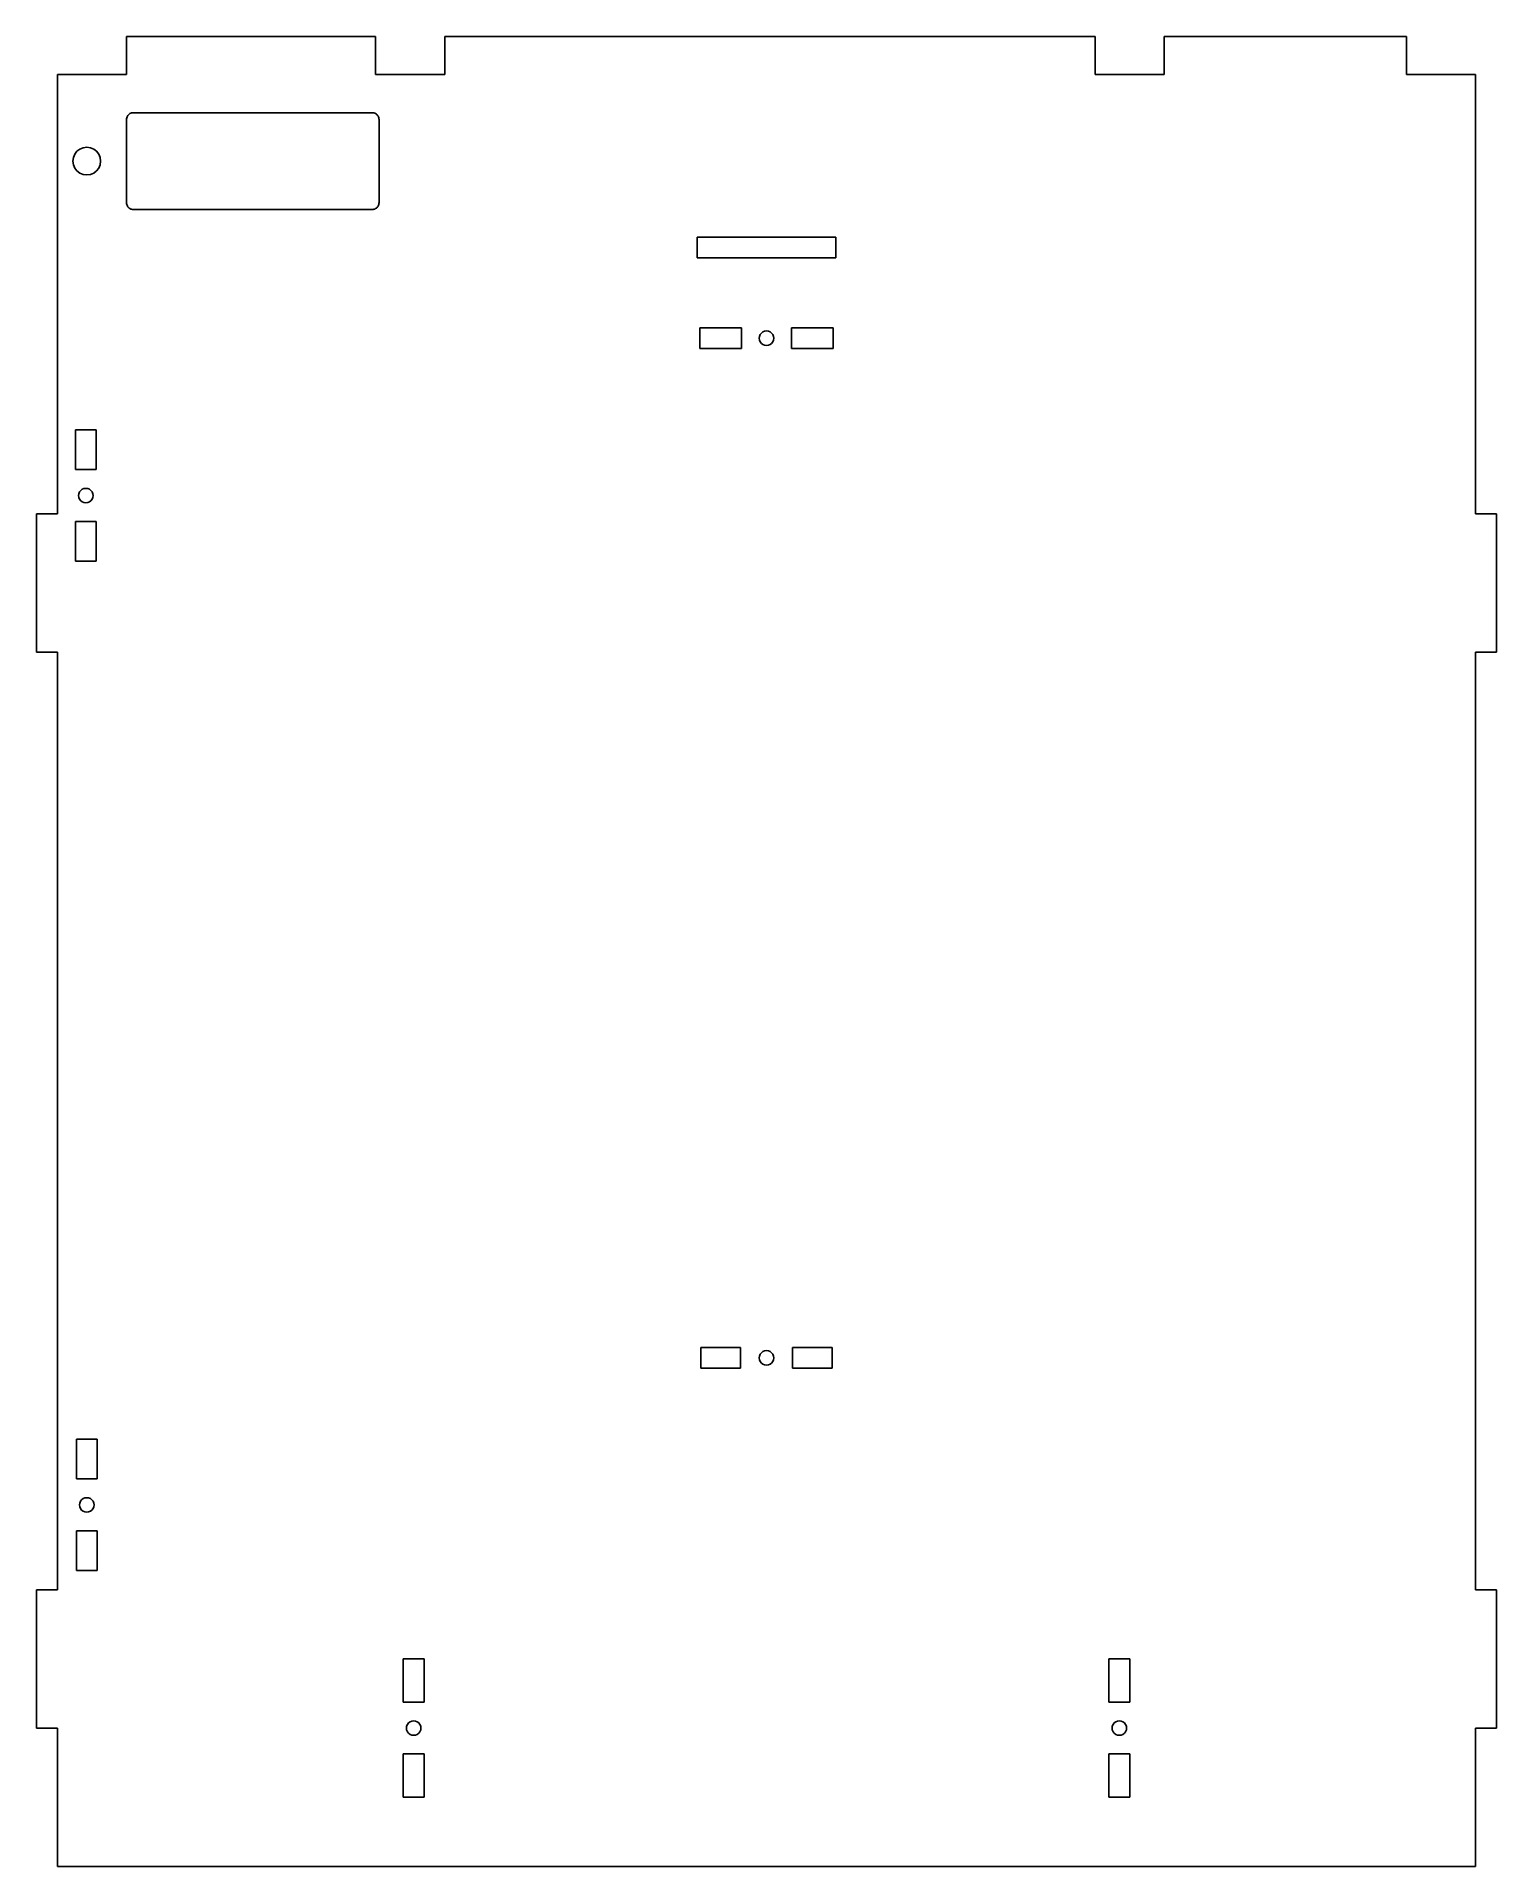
# Model space of a CAD drawing. Header units: metres. Extents: x 3215 to 3637, y -1633 to -1104.
import ezdxf

# ---------------------------------------------------------------- set-up
doc = ezdxf.new("R2010")
doc.units = ezdxf.units.M

msp = doc.modelspace()

# ---------------------------------------------------------------- linework, layer by layer
for p, q in [((3313.29, -1104.01, 6), (3241.29, -1104.01, 6)), ((3241.29, -1115.01, 6), (3241.29, -1104.01, 6)), ((3313.29, -1115.01, 6), (3313.29, -1104.01, 6)), ((3521.29, -1104.01, 6), (3333.29, -1104.01, 6)), ((3333.29, -1104.01, 6), (3333.29, -1115.01, 6)), ((3521.29, -1115.01, 6), (3521.29, -1104.01, 6)), ((3541.29, -1104.01, 6), (3611.29, -1104.01, 6)), ((3541.29, -1115.01, 6), (3541.29, -1104.01, 6)), ((3611.29, -1115.01, 6), (3611.29, -1104.01, 6)), ((3221.29, -1115.01, 6), (3241.29, -1115.01, 6)), ((3221.29, -1242.01, 6), (3221.29, -1115.01, 6)), ((3333.29, -1115.01, 6), (3313.29, -1115.01, 6)), ((3541.29, -1115.01, 6), (3521.29, -1115.01, 6)), ((3631.29, -1115.01, 6), (3611.29, -1115.01, 6)), ((3631.29, -1115.01, 6), (3631.29, -1242.01, 6)), ((3241.88, -1126.6, 6), (3241.7, -1126.79, 6)), ((3242.07, -1126.42, 6), (3241.88, -1126.6, 6)), ((3242.29, -1126.28, 6), (3242.07, -1126.42, 6)), ((3242.53, -1126.16, 6), (3242.29, -1126.28, 6)), ((3242.77, -1126.08, 6), (3242.53, -1126.16, 6)), ((3243.03, -1126.03, 6), (3242.77, -1126.08, 6)), ((3243.29, -1126.01, 6), (3243.03, -1126.03, 6)), ((3312.29, -1126.01, 6), (3243.29, -1126.01, 6)), ((3312.55, -1126.03, 6), (3312.29, -1126.01, 6)), ((3312.55, -1126.03, 6), (3312.81, -1126.08, 6)), ((3312.81, -1126.08, 6), (3313.06, -1126.16, 6)), ((3313.06, -1126.16, 6), (3313.29, -1126.28, 6)), ((3313.29, -1126.28, 6), (3313.51, -1126.42, 6)), ((3313.51, -1126.42, 6), (3313.7, -1126.6, 6)), ((3313.7, -1126.6, 6), (3313.88, -1126.79, 6)), ((3241.31, -1127.75, 6), (3241.29, -1128.01, 6)), ((3241.29, -1128.01, 6), (3241.29, -1152.01, 6)), ((3241.36, -1127.49, 6), (3241.31, -1127.75, 6)), ((3241.44, -1127.25, 6), (3241.36, -1127.49, 6)), ((3241.56, -1127.01, 6), (3241.44, -1127.25, 6)), ((3241.7, -1126.79, 6), (3241.56, -1127.01, 6)), ((3313.88, -1126.79, 6), (3314.02, -1127.01, 6)), ((3314.02, -1127.01, 6), (3314.14, -1127.25, 6)), ((3314.14, -1127.25, 6), (3314.22, -1127.49, 6)), ((3314.22, -1127.49, 6), (3314.27, -1127.75, 6)), ((3314.29, -1128.01, 6), (3314.27, -1127.75, 6)), ((3314.29, -1152.01, 6), (3314.29, -1128.01, 6)), ((3226.33, -1138.01, 6), (3226.96, -1137.18, 6)), ((3226.96, -1137.18, 6), (3227.79, -1136.55, 6)), ((3227.79, -1136.55, 6), (3228.76, -1136.15, 6)), ((3228.76, -1136.15, 6), (3229.79, -1136.01, 6)), ((3229.79, -1136.01, 6), (3230.83, -1136.15, 6)), ((3230.83, -1136.15, 6), (3231.79, -1136.55, 6)), ((3231.79, -1136.55, 6), (3232.62, -1137.18, 6)), ((3232.62, -1137.18, 6), (3233.25, -1138.01, 6)), ((3225.79, -1140.01, 6), (3225.93, -1138.98, 6)), ((3225.93, -1141.05, 6), (3225.79, -1140.01, 6)), ((3225.93, -1138.98, 6), (3226.33, -1138.01, 6)), ((3226.33, -1142.01, 6), (3225.93, -1141.05, 6)), ((3226.96, -1142.84, 6), (3226.33, -1142.01, 6)), ((3233.25, -1142.01, 6), (3232.62, -1142.84, 6)), ((3233.25, -1138.01, 6), (3233.65, -1138.98, 6)), ((3233.65, -1141.05, 6), (3233.25, -1142.01, 6)), ((3233.65, -1138.98, 6), (3233.79, -1140.01, 6)), ((3233.79, -1140.01, 6), (3233.65, -1141.05, 6)), ((3227.79, -1143.48, 6), (3226.96, -1142.84, 6)), ((3228.76, -1143.88, 6), (3227.79, -1143.48, 6)), ((3229.79, -1144.01, 6), (3228.76, -1143.88, 6)), ((3230.83, -1143.88, 6), (3229.79, -1144.01, 6)), ((3231.79, -1143.48, 6), (3230.83, -1143.88, 6)), ((3232.62, -1142.84, 6), (3231.79, -1143.48, 6)), ((3241.29, -1152.01, 6), (3241.31, -1152.27, 6)), ((3241.36, -1152.53, 6), (3241.31, -1152.27, 6)), ((3241.44, -1152.78, 6), (3241.36, -1152.53, 6)), ((3241.56, -1153.01, 6), (3241.44, -1152.78, 6)), ((3241.7, -1153.23, 6), (3241.56, -1153.01, 6)), ((3314.02, -1153.01, 6), (3313.88, -1153.23, 6)), ((3314.14, -1152.78, 6), (3314.02, -1153.01, 6)), ((3314.22, -1152.53, 6), (3314.14, -1152.78, 6)), ((3314.27, -1152.27, 6), (3314.22, -1152.53, 6)), ((3314.27, -1152.27, 6), (3314.29, -1152.01, 6)), ((3241.88, -1153.43, 6), (3241.7, -1153.23, 6)), ((3242.07, -1153.6, 6), (3241.88, -1153.43, 6)), ((3242.29, -1153.74, 6), (3242.07, -1153.6, 6)), ((3242.53, -1153.86, 6), (3242.29, -1153.74, 6)), ((3242.77, -1153.94, 6), (3242.53, -1153.86, 6)), ((3243.03, -1153.99, 6), (3242.77, -1153.94, 6)), ((3243.03, -1153.99, 6), (3243.29, -1154.01, 6)), ((3243.29, -1154.01, 6), (3312.29, -1154.01, 6)), ((3312.29, -1154.01, 6), (3312.55, -1153.99, 6)), ((3312.81, -1153.94, 6), (3312.55, -1153.99, 6)), ((3313.06, -1153.86, 6), (3312.81, -1153.94, 6)), ((3313.29, -1153.74, 6), (3313.06, -1153.86, 6)), ((3313.51, -1153.6, 6), (3313.29, -1153.74, 6)), ((3313.7, -1153.43, 6), (3313.51, -1153.6, 6)), ((3313.88, -1153.23, 6), (3313.7, -1153.43, 6)), ((3406.29, -1168.01, 6), (3406.29, -1162.01, 6)), ((3406.29, -1162.01, 6), (3446.29, -1162.01, 6)), ((3446.29, -1162.01, 6), (3446.29, -1168.01, 6)), ((3446.29, -1168.01, 6), (3406.29, -1168.01, 6)), ((3407.04, -1188.21, 6), (3419.04, -1188.21, 6)), ((3407.04, -1194.21, 6), (3407.04, -1188.21, 6)), ((3419.04, -1194.21, 6), (3419.04, -1188.21, 6)), ((3424.47, -1190.16, 6), (3424.26, -1190.67, 6)), ((3424.81, -1189.73, 6), (3424.47, -1190.16, 6)), ((3425.24, -1189.39, 6), (3424.81, -1189.73, 6)), ((3425.75, -1189.18, 6), (3425.24, -1189.39, 6)), ((3426.29, -1189.11, 6), (3425.75, -1189.18, 6)), ((3426.83, -1189.18, 6), (3426.29, -1189.11, 6)), ((3427.34, -1189.39, 6), (3426.83, -1189.18, 6)), ((3427.78, -1189.73, 6), (3427.34, -1189.39, 6)), ((3428.11, -1190.16, 6), (3427.78, -1189.73, 6)), ((3428.32, -1190.67, 6), (3428.11, -1190.16, 6)), ((3433.54, -1194.21, 6), (3433.54, -1188.21, 6)), ((3433.54, -1188.21, 6), (3445.54, -1188.21, 6)), ((3445.54, -1194.21, 6), (3445.54, -1188.21, 6)), ((3419.04, -1194.21, 6), (3407.04, -1194.21, 6)), ((3424.26, -1190.67, 6), (3424.19, -1191.21, 6)), ((3424.19, -1191.21, 6), (3424.26, -1191.76, 6)), ((3424.26, -1191.76, 6), (3424.47, -1192.26, 6)), ((3424.47, -1192.26, 6), (3424.81, -1192.7, 6)), ((3424.81, -1192.7, 6), (3425.24, -1193.03, 6)), ((3425.24, -1193.03, 6), (3425.75, -1193.24, 6)), ((3425.75, -1193.24, 6), (3426.29, -1193.31, 6)), ((3426.29, -1193.31, 6), (3426.83, -1193.24, 6)), ((3426.83, -1193.24, 6), (3427.34, -1193.03, 6)), ((3427.34, -1193.03, 6), (3427.78, -1192.7, 6)), ((3427.78, -1192.7, 6), (3428.11, -1192.26, 6)), ((3428.11, -1192.26, 6), (3428.32, -1191.76, 6)), ((3428.39, -1191.21, 6), (3428.32, -1190.67, 6)), ((3428.32, -1191.76, 6), (3428.39, -1191.21, 6)), ((3433.54, -1194.21, 6), (3445.54, -1194.21, 6)), ((3226.53, -1229.21, 6), (3226.53, -1217.71, 6)), ((3232.53, -1217.71, 6), (3226.53, -1217.71, 6)), ((3232.53, -1217.71, 6), (3232.53, -1229.21, 6)), ((3232.53, -1229.21, 6), (3226.53, -1229.21, 6)), ((3227.5, -1236.17, 6), (3227.43, -1236.71, 6)), ((3227.43, -1236.71, 6), (3227.5, -1237.25, 6)), ((3227.71, -1235.66, 6), (3227.5, -1236.17, 6)), ((3227.5, -1237.25, 6), (3227.71, -1237.76, 6)), ((3228.04, -1235.23, 6), (3227.71, -1235.66, 6)), ((3227.71, -1237.76, 6), (3228.04, -1238.2, 6)), ((3228.48, -1234.89, 6), (3228.04, -1235.23, 6)), ((3228.98, -1234.68, 6), (3228.48, -1234.89, 6)), ((3229.53, -1234.61, 6), (3228.98, -1234.68, 6)), ((3230.07, -1234.68, 6), (3229.53, -1234.61, 6)), ((3230.58, -1234.89, 6), (3230.07, -1234.68, 6)), ((3231.01, -1235.23, 6), (3230.58, -1234.89, 6)), ((3231.34, -1235.66, 6), (3231.01, -1235.23, 6)), ((3231.01, -1238.2, 6), (3231.34, -1237.76, 6)), ((3231.55, -1236.17, 6), (3231.34, -1235.66, 6)), ((3231.34, -1237.76, 6), (3231.55, -1237.25, 6)), ((3231.63, -1236.71, 6), (3231.55, -1236.17, 6)), ((3231.55, -1237.25, 6), (3231.63, -1236.71, 6)), ((3221.29, -1242.01, 6), (3215.29, -1242.01, 6)), ((3215.29, -1242.01, 6), (3215.29, -1282.01, 6)), ((3228.04, -1238.2, 6), (3228.48, -1238.53, 6)), ((3228.48, -1238.53, 6), (3228.98, -1238.74, 6)), ((3228.98, -1238.74, 6), (3229.53, -1238.81, 6)), ((3229.53, -1238.81, 6), (3230.07, -1238.74, 6)), ((3230.07, -1238.74, 6), (3230.58, -1238.53, 6)), ((3230.58, -1238.53, 6), (3231.01, -1238.2, 6)), ((3637.29, -1242.01, 6), (3631.29, -1242.01, 6)), ((3637.29, -1282.01, 6), (3637.29, -1242.01, 6)), ((3226.53, -1255.71, 6), (3226.53, -1244.21, 6)), ((3226.53, -1244.21, 6), (3232.53, -1244.21, 6)), ((3232.53, -1244.21, 6), (3232.53, -1255.71, 6)), ((3232.53, -1255.71, 6), (3226.53, -1255.71, 6)), ((3215.29, -1282.01, 6), (3221.29, -1282.01, 6)), ((3221.29, -1282.01, 6), (3221.29, -1553.01, 6)), ((3631.29, -1282.01, 6), (3631.29, -1553.01, 6)), ((3631.29, -1282.01, 6), (3637.29, -1282.01, 6)), ((3407.29, -1489.01, 6), (3407.29, -1483.01, 6)), ((3407.29, -1483.01, 6), (3418.79, -1483.01, 6)), ((3418.79, -1483.01, 6), (3418.79, -1489.01, 6)), ((3424.26, -1485.47, 6), (3424.19, -1486.01, 6)), ((3424.19, -1486.01, 6), (3424.26, -1486.56, 6)), ((3424.47, -1484.96, 6), (3424.26, -1485.47, 6)), ((3424.81, -1484.53, 6), (3424.47, -1484.96, 6)), ((3425.24, -1484.19, 6), (3424.81, -1484.53, 6)), ((3425.75, -1483.98, 6), (3425.24, -1484.19, 6)), ((3426.29, -1483.91, 6), (3425.75, -1483.98, 6)), ((3426.83, -1483.98, 6), (3426.29, -1483.91, 6)), ((3427.34, -1484.19, 6), (3426.83, -1483.98, 6)), ((3427.78, -1484.53, 6), (3427.34, -1484.19, 6)), ((3428.11, -1484.96, 6), (3427.78, -1484.53, 6)), ((3428.32, -1485.47, 6), (3428.11, -1484.96, 6)), ((3428.39, -1486.01, 6), (3428.32, -1485.47, 6)), ((3428.32, -1486.56, 6), (3428.39, -1486.01, 6)), ((3433.79, -1489.01, 6), (3433.79, -1483.01, 6)), ((3433.79, -1483.01, 6), (3445.29, -1483.01, 6)), ((3445.29, -1483.01, 6), (3445.29, -1489.01, 6)), ((3418.79, -1489.01, 6), (3407.29, -1489.01, 6)), ((3424.26, -1486.56, 6), (3424.47, -1487.06, 6)), ((3424.47, -1487.06, 6), (3424.81, -1487.5, 6)), ((3424.81, -1487.5, 6), (3425.24, -1487.83, 6)), ((3425.24, -1487.83, 6), (3425.75, -1488.04, 6)), ((3425.75, -1488.04, 6), (3426.29, -1488.11, 6)), ((3426.29, -1488.11, 6), (3426.83, -1488.04, 6)), ((3426.83, -1488.04, 6), (3427.34, -1487.83, 6)), ((3427.34, -1487.83, 6), (3427.78, -1487.5, 6)), ((3427.78, -1487.5, 6), (3428.11, -1487.06, 6)), ((3428.11, -1487.06, 6), (3428.32, -1486.56, 6)), ((3445.29, -1489.01, 6), (3433.79, -1489.01, 6)), ((3226.79, -1521.01, 6), (3226.79, -1509.51, 6)), ((3232.79, -1509.51, 6), (3226.79, -1509.51, 6)), ((3232.79, -1509.51, 6), (3232.79, -1521.01, 6)), ((3232.79, -1521.01, 6), (3226.79, -1521.01, 6)), ((3227.76, -1527.97, 6), (3227.69, -1528.51, 6)), ((3227.69, -1528.51, 6), (3227.76, -1529.05, 6)), ((3227.97, -1527.46, 6), (3227.76, -1527.97, 6)), ((3228.31, -1527.03, 6), (3227.97, -1527.46, 6)), ((3228.74, -1526.69, 6), (3228.31, -1527.03, 6)), ((3229.25, -1526.48, 6), (3228.74, -1526.69, 6)), ((3229.79, -1526.41, 6), (3229.25, -1526.48, 6)), ((3230.33, -1526.48, 6), (3229.79, -1526.41, 6)), ((3230.84, -1526.69, 6), (3230.33, -1526.48, 6)), ((3231.28, -1527.03, 6), (3230.84, -1526.69, 6)), ((3231.61, -1527.46, 6), (3231.28, -1527.03, 6)), ((3231.82, -1527.97, 6), (3231.61, -1527.46, 6)), ((3231.89, -1528.51, 6), (3231.82, -1527.97, 6)), ((3231.82, -1529.05, 6), (3231.89, -1528.51, 6)), ((3227.76, -1529.05, 6), (3227.97, -1529.56, 6)), ((3227.97, -1529.56, 6), (3228.31, -1530, 6)), ((3228.31, -1530, 6), (3228.74, -1530.33, 6)), ((3228.74, -1530.33, 6), (3229.25, -1530.54, 6)), ((3229.25, -1530.54, 6), (3229.79, -1530.61, 6)), ((3229.79, -1530.61, 6), (3230.33, -1530.54, 6)), ((3230.33, -1530.54, 6), (3230.84, -1530.33, 6)), ((3230.84, -1530.33, 6), (3231.28, -1530, 6)), ((3231.28, -1530, 6), (3231.61, -1529.56, 6)), ((3231.61, -1529.56, 6), (3231.82, -1529.05, 6)), ((3226.79, -1547.51, 6), (3226.79, -1536.01, 6)), ((3226.79, -1536.01, 6), (3232.79, -1536.01, 6)), ((3232.79, -1536.01, 6), (3232.79, -1547.51, 6)), ((3232.79, -1547.51, 6), (3226.79, -1547.51, 6)), ((3221.29, -1553.01, 6), (3215.29, -1553.01, 6)), ((3215.29, -1553.01, 6), (3215.29, -1593.01, 6)), ((3631.29, -1553.01, 6), (3637.29, -1553.01, 6)), ((3637.29, -1553.01, 6), (3637.29, -1593.01, 6)), ((3321.29, -1585.51, 6), (3321.29, -1573.01, 6)), ((3321.29, -1573.01, 6), (3327.29, -1573.01, 6)), ((3327.29, -1573.01, 6), (3327.29, -1585.51, 6)), ((3525.29, -1573.01, 6), (3531.29, -1573.01, 6)), ((3525.29, -1585.51, 6), (3525.29, -1573.01, 6)), ((3531.29, -1573.01, 6), (3531.29, -1585.51, 6)), ((3327.29, -1585.51, 6), (3321.29, -1585.51, 6)), ((3531.29, -1585.51, 6), (3525.29, -1585.51, 6)), ((3322.47, -1591.96, 6), (3322.26, -1592.47, 6)), ((3322.81, -1591.53, 6), (3322.47, -1591.96, 6)), ((3323.24, -1591.19, 6), (3322.81, -1591.53, 6)), ((3323.75, -1590.98, 6), (3323.24, -1591.19, 6)), ((3324.29, -1590.91, 6), (3323.75, -1590.98, 6)), ((3324.83, -1590.98, 6), (3324.29, -1590.91, 6)), ((3325.34, -1591.19, 6), (3324.83, -1590.98, 6)), ((3325.78, -1591.53, 6), (3325.34, -1591.19, 6)), ((3326.11, -1591.96, 6), (3325.78, -1591.53, 6)), ((3326.32, -1592.47, 6), (3326.11, -1591.96, 6)), ((3526.47, -1591.96, 6), (3526.26, -1592.47, 6)), ((3526.81, -1591.53, 6), (3526.47, -1591.96, 6)), ((3527.24, -1591.19, 6), (3526.81, -1591.53, 6)), ((3527.75, -1590.98, 6), (3527.24, -1591.19, 6)), ((3528.29, -1590.91, 6), (3527.75, -1590.98, 6)), ((3528.83, -1590.98, 6), (3528.29, -1590.91, 6)), ((3529.34, -1591.19, 6), (3528.83, -1590.98, 6)), ((3529.78, -1591.53, 6), (3529.34, -1591.19, 6)), ((3530.11, -1591.96, 6), (3529.78, -1591.53, 6)), ((3530.32, -1592.47, 6), (3530.11, -1591.96, 6)), ((3221.29, -1593.01, 6), (3215.29, -1593.01, 6)), ((3221.29, -1593.01, 6), (3221.29, -1633.01, 6)), ((3322.26, -1592.47, 6), (3322.19, -1593.01, 6)), ((3322.19, -1593.01, 6), (3322.26, -1593.55, 6)), ((3322.26, -1593.55, 6), (3322.47, -1594.06, 6)), ((3322.47, -1594.06, 6), (3322.81, -1594.5, 6)), ((3322.81, -1594.5, 6), (3323.24, -1594.83, 6)), ((3323.24, -1594.83, 6), (3323.75, -1595.04, 6)), ((3323.75, -1595.04, 6), (3324.29, -1595.11, 6)), ((3324.29, -1595.11, 6), (3324.83, -1595.04, 6)), ((3324.83, -1595.04, 6), (3325.34, -1594.83, 6)), ((3325.34, -1594.83, 6), (3325.78, -1594.5, 6)), ((3325.78, -1594.5, 6), (3326.11, -1594.06, 6)), ((3326.11, -1594.06, 6), (3326.32, -1593.55, 6)), ((3326.39, -1593.01, 6), (3326.32, -1592.47, 6)), ((3326.32, -1593.55, 6), (3326.39, -1593.01, 6)), ((3526.26, -1592.47, 6), (3526.19, -1593.01, 6)), ((3526.19, -1593.01, 6), (3526.26, -1593.55, 6)), ((3526.26, -1593.55, 6), (3526.47, -1594.06, 6)), ((3526.47, -1594.06, 6), (3526.81, -1594.5, 6)), ((3526.81, -1594.5, 6), (3527.24, -1594.83, 6)), ((3527.24, -1594.83, 6), (3527.75, -1595.04, 6)), ((3527.75, -1595.04, 6), (3528.29, -1595.11, 6)), ((3528.29, -1595.11, 6), (3528.83, -1595.04, 6)), ((3528.83, -1595.04, 6), (3529.34, -1594.83, 6)), ((3529.34, -1594.83, 6), (3529.78, -1594.5, 6)), ((3529.78, -1594.5, 6), (3530.11, -1594.06, 6)), ((3530.11, -1594.06, 6), (3530.32, -1593.55, 6)), ((3530.39, -1593.01, 6), (3530.32, -1592.47, 6)), ((3530.32, -1593.55, 6), (3530.39, -1593.01, 6)), ((3631.29, -1593.01, 6), (3631.29, -1633.01, 6)), ((3631.29, -1593.01, 6), (3637.29, -1593.01, 6)), ((3321.29, -1600.51, 6), (3327.29, -1600.51, 6)), ((3321.29, -1613.01, 6), (3321.29, -1600.51, 6)), ((3327.29, -1600.51, 6), (3327.29, -1613.01, 6)), ((3525.29, -1600.51, 6), (3531.29, -1600.51, 6)), ((3525.29, -1613.01, 6), (3525.29, -1600.51, 6)), ((3531.29, -1600.51, 6), (3531.29, -1613.01, 6)), ((3327.29, -1613.01, 6), (3321.29, -1613.01, 6)), ((3531.29, -1613.01, 6), (3525.29, -1613.01, 6)), ((3631.29, -1633.01, 6), (3221.29, -1633.01, 6))]:
    msp.add_line(p, q)

doc.saveas('drawing.dxf')
